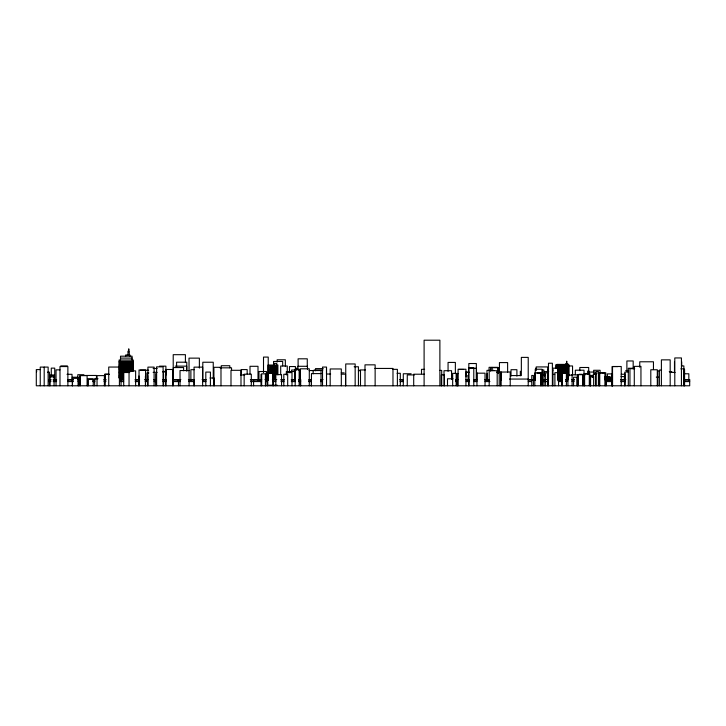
<?xml version="1.0" encoding="UTF-8"?>
<svg xmlns="http://www.w3.org/2000/svg" width="726" height="726" viewBox="0 0 726 726"><rect width="100%" height="100%" fill="white"/><g stroke="black" fill="none" stroke-linecap="round" stroke-linejoin="round"><path stroke-width="1.09" d="M128.556 349.551L128.284 351.783M128.656 350.368L128.438 351.783M120.507 358.1L132.068 358.1M119.091 361.412L133.294 361.412M119.091 362.8L133.294 362.8M119.091 364.189L133.294 364.189M119.091 365.577L133.294 365.577M60.775 365.904L67.4 365.904M569.347 365.968L572.551 365.968L572.551 374.77M681.741 365.94L683.865 365.94L683.865 385.787M159.52 366.158L165.9 366.158L165.9 371.612M175.22 366.158L186.673 366.158L186.673 370.523M617.853 366.585L612.072 366.585L612.145 385.787M354.134 366.775L358.426 366.775L358.426 385.787M119.091 366.966L133.294 366.966M268.566 366.975L277.268 366.975M556.497 367.175L568.231 367.175M220.005 367.837L231.549 367.837L231.549 370.079M268.566 368.227L277.268 368.227M469.722 368.245L476.474 368.245L476.474 380.306M568.231 368.309L556.497 368.309L556.497 366.031L568.231 366.031L568.231 375.151L566.77 375.151M634.696 368.254L628.308 368.254L628.308 385.787M119.091 368.354L133.294 368.354M153.132 368.481L157.152 368.481M374.888 368.436L392.975 368.436L392.975 385.787M323.188 368.617L315.492 368.617L315.492 370.759M634.451 368.681L629.95 368.681L629.95 385.787M680.843 368.853L684.128 368.853L684.128 385.787M392.92 369.352L397.394 369.352L397.394 385.787M424.601 369.343L421.497 369.343L421.497 373.727M268.566 369.489L277.268 369.489M458.741 369.443L463.615 369.443M557.967 369.452L568.231 369.452M40.248 369.588L36.3 369.588L36.3 385.787L689.7 385.787L689.7 379.562L684.055 379.562M194.259 369.661L190.884 369.661L190.884 380.415M59.986 369.852L56.038 369.852L56.038 385.787M119.091 369.743L133.294 369.743M314.086 369.997L322.889 369.997M359.869 369.942L365.341 369.942M296.045 370.024L291.634 370.024L291.634 372.284M298.25 370.024L300.455 370.024L300.455 380.161M661.558 370.06L659.38 370.06L659.38 385.787M140.363 370.251L148.676 370.251M439.666 370.414L441.698 370.414L441.698 385.787M493.771 370.36L486.974 370.36L486.974 380.279M189.096 370.55L180.021 370.55L180.021 385.787M309.131 370.578L321.028 370.541L321.037 385.787M557.967 370.596L568.231 370.596M625.767 370.523L627.954 370.523M268.566 370.741L277.268 370.741M358.363 370.732L360.495 370.732L360.495 385.787M659.607 370.95L657.838 370.95L657.838 385.787M119.091 371.131L133.294 371.131L133.294 360.014L119.091 360.014L119.091 378.065M163.178 371.376L166.354 371.376M548.729 371.621L544.364 371.621L544.364 375.977M669.263 371.648L671.822 371.558M557.967 371.73L568.231 371.73M162.706 371.966L165.9 371.966L165.9 375.151M268.566 371.993L277.268 371.993M496.883 372.12L510.215 371.984L510.215 385.787M628.235 372.011L624.986 372.011L624.986 385.787M47.499 372.157L49.432 372.157L49.432 385.787M465.656 372.157L469.014 372.157M497.029 372.184L499.216 372.184L499.216 385.787M129.364 372.429L123.71 372.429L123.71 385.787M153.132 372.347L157.152 372.347M469.168 372.356L466.101 372.356L466.101 376.83M670.053 372.42L675.071 372.42M119.091 372.52L129.745 372.52M341.184 372.865L344.215 372.865M557.967 372.874L568.231 372.874M601.709 372.874L605.838 372.874L605.838 385.787M148.866 372.992L146.933 372.992L146.933 380.46M597.725 373.028L604.912 373.001L604.912 385.787M536.995 373.1L541.505 373.1L541.505 380.497M277.268 373.255L268.566 373.255L268.566 365.722L277.268 365.722L277.268 374.507L272.922 374.507M397.058 373.282L400.307 373.282L400.307 385.787M562.378 373.364L566.398 373.364L566.398 385.787M321.037 373.6L311.454 373.6L311.454 385.787M456.164 373.6L458.142 373.6M584.058 373.527L589.802 373.527L589.802 375.759M411.152 373.754L403.293 373.754L403.293 385.787M684.745 373.781L688.829 373.781L688.829 380.333M119.091 373.908L123.529 373.908M593.913 373.817L596.454 373.817M612.408 373.899L607.381 373.899L607.49 379.889M330.648 374.026L326.482 374.026L326.482 368.617M557.967 374.008L562.369 374.008M566.77 374.008L568.231 374.008M109.1 374.144L104.698 374.144L104.698 380.497M341.247 374.162L345.54 374.162L345.54 385.787M424.438 374.217L413.702 374.217L413.702 385.787M621.256 374.244L624.596 374.244L624.596 380.542M66.992 374.307L72.01 374.307L72.01 380.569M109.127 374.353L105.234 374.353L105.234 385.787M552.776 374.389L554.718 374.389M579.067 374.289L582.343 374.289M83.98 374.716L77.782 374.716L77.782 378.037M240.433 374.952L244.78 374.952M414.455 374.915L407.268 374.915L407.268 385.787M444.23 374.87L441.281 374.87L441.281 385.787M571.543 374.87L577.96 374.87M584.956 374.943L582.887 374.943L582.887 385.787M557.967 375.151L562.369 375.151M119.091 375.297L123.529 375.297M543.275 375.188L545.271 375.188M85.378 375.46L96.467 375.46L96.467 378.555M510.469 375.578L521.35 375.578L521.35 357.383L528.219 357.383L528.219 385.787M272.922 375.759L275.1 375.759M465.847 375.823L468.107 375.823L468.107 380.252M557.967 376.286L562.369 376.286M566.77 376.286L568.231 376.286M591.899 376.485L593.687 376.485M621.048 376.594L624.396 376.594L624.396 379.662M119.091 376.676L123.529 376.676M605.112 376.776L610.13 376.776L610.13 380.152M50.112 376.894L54.06 376.894M272.922 376.939L275.1 376.939M605.076 377.13L609.904 377.13L609.904 379.889L605.076 379.889M656.286 377.121L658.464 377.121M557.967 377.429L562.369 377.429M566.77 377.429L568.231 377.429M119.064 377.711L121.061 377.711L121.061 385.787M605.076 377.683L609.904 377.683M209.986 378.001L214.161 378.001L214.161 385.787M123.529 378.065L120.87 378.065L120.87 361.412M272.922 378.128L275.1 378.128M605.076 378.237L609.904 378.237M95.297 378.473L97.375 378.473M557.967 378.564L562.369 378.564M566.77 378.564L568.231 378.564M98.037 378.763L94.652 378.763L94.652 385.787M453.033 378.781L447.497 378.781L447.497 385.787M605.076 378.781L609.904 378.781M500.677 379.063L501.539 379.063M509.489 379.063L528.219 379.063M121.369 379.135L123.447 379.135M605.076 379.335L609.904 379.335M93.264 379.462L88.318 379.462L88.318 385.787M48.706 379.562L50.956 379.562M53.216 379.562L56.601 379.562M67.872 379.562L73.517 379.562M77.936 379.562L80.287 379.562M92.456 379.562L94.943 379.562M103.972 379.562L105.942 379.562M121.324 379.562L123.556 379.562M135.127 379.562L139.573 379.562M144.783 379.562L148.168 379.562M153.812 379.562L156.244 379.562M162.833 379.562L166.245 379.562M172.915 379.562L180.874 379.562M188.406 379.562L194.368 379.562M202.109 379.562L206.021 379.562M250.307 379.562L261.696 379.562M265.008 379.562L268.23 379.562M272.377 379.562L276.751 379.562M280.926 379.562L284.057 379.562M291.326 379.562L295.491 379.562M298.604 379.562L300.682 379.562L300.682 385.787M309.203 379.562L311.436 379.562L311.327 385.787M320.475 379.562L323.016 379.562M399.835 379.562L403.384 379.562M455.647 379.562L457.915 379.562M465.756 379.562L469.413 379.562M473.597 379.562L476.964 379.562M485.032 379.562L489.505 379.562M528.219 379.562L535.008 379.562M541.569 379.562L548.248 379.562M557.622 379.562L562.151 379.562M565.545 379.562L568.195 379.562M571.489 379.562L574.212 379.562M605.257 379.562L611.755 379.562L611.755 385.787M620.784 379.562L625.821 379.562M562.369 379.707L557.967 379.707L557.967 366.031M568.231 379.707L566.77 379.707L566.77 366.031M48.706 380.079L50.956 380.079M53.216 380.079L56.601 380.079M67.872 380.079L73.517 380.079M78.027 380.079L80.287 380.079M92.692 380.079L94.943 380.079M103.972 380.079L105.942 380.079M120.443 380.079L123.665 380.079M135.127 380.079L139.573 380.079M145.127 380.079L147.351 380.079M154.021 380.079L156.244 380.079M162.914 380.079L166.245 380.079M172.915 380.079L180.493 380.079M188.824 380.079L194.16 380.079L194.16 385.787M202.736 380.079L206.021 380.079M250.642 380.079L261.65 380.079M266.052 380.079L267.168 380.079M272.903 380.079L275.853 380.079M280.935 380.079L284.057 380.079M291.326 380.079L295.482 380.079M298.604 380.079L300.682 380.079M308.477 380.079L311.327 380.079M320.475 380.079L321.582 380.079M400.017 380.079L403.384 380.079M455.483 380.079L457.543 380.079M466.174 380.079L469.413 380.079M473.724 380.079L476.964 380.079M485.032 380.079L489.505 380.079M528.219 380.079L535.008 380.079M541.787 380.079L545.181 380.079M557.622 380.079L562.151 380.079M565.545 380.079L567.714 380.079M572.043 380.079L574.212 380.079M606.137 380.079L611.755 380.079M620.784 380.079L625.304 380.079M684.055 380.079L689.7 380.079M565.545 381.44L567.687 381.44M571.961 381.44L574.157 381.44M48.706 381.577L50.956 381.577M53.216 381.577L56.601 381.577M67.872 381.577L73.517 381.577M78.027 381.577L80.287 381.577M92.692 381.577L94.943 381.577M103.972 381.577L105.942 381.577M120.443 381.577L123.665 381.577M135.127 381.577L139.573 381.577M145.127 381.577L147.351 381.577M154.021 381.577L156.244 381.577M162.914 381.577L166.245 381.577M172.915 381.577L180.493 381.577M188.824 381.577L194.16 381.577M202.736 381.577L206.021 381.577M250.642 381.577L261.65 381.577M266.052 381.577L267.168 381.577M272.903 381.577L275.853 381.577M280.935 381.577L284.057 381.577M291.326 381.577L295.482 381.577M298.604 381.577L300.682 381.577M308.477 381.577L311.327 381.577M320.475 381.577L321.582 381.577M400.017 381.577L403.384 381.577M455.483 381.577L457.543 381.577M466.174 381.577L469.413 381.577M473.724 381.577L476.964 381.577M485.032 381.577L489.905 381.577M528.219 381.577L531.559 381.577M541.569 381.577L548.248 381.577M558.258 381.577L561.597 381.577M606.137 381.586L611.755 381.586M620.784 381.586L625.304 381.586M684.055 381.586L689.7 381.586M268.566 385.225L277.268 385.225M684.582 369.489L684.582 385.787M681.696 361.775L681.696 366.14M681.433 385.787L681.433 357.945L674.79 357.945L674.79 385.787M674.481 361.775L674.481 372.683M670.18 385.787L670.18 359.86L661.395 359.86L661.395 385.787M657.302 385.787L657.302 369.761L650.795 369.761L650.795 385.787M653.454 369.425L653.454 361.784L639.76 361.784L639.76 367.238M640.949 385.787L640.949 366.367L634.288 366.367L634.288 385.787M633.181 368.862L633.181 360.967L626.883 360.967L626.883 371.122M624.759 373.119L624.759 385.787M621.229 385.787L621.229 366.494L612.526 366.494L612.526 385.787M612.499 373.681L612.499 385.787M612.009 375.378L612.009 385.787M611.247 379.562L611.247 380.079M609.686 377.13L609.686 379.889M609.468 377.13L609.468 379.889M609.25 377.13L609.25 379.889M609.032 377.13L609.032 379.889M608.805 377.13L608.805 379.889M608.588 377.13L608.588 379.889M608.37 377.13L608.37 379.889M608.152 377.13L608.152 379.889M607.934 377.13L607.934 379.889M607.707 377.13L607.707 379.889M607.272 377.13L607.272 379.889M607.054 377.13L607.054 379.889M606.836 377.13L606.836 379.889M606.618 377.13L606.618 380.233M606.392 377.13L606.392 379.889M606.174 377.13L606.174 379.889M606.137 379.562L606.137 385.787M605.956 377.13L605.956 379.889M605.52 377.13L605.52 379.889M605.293 377.13L605.293 379.889M600.084 373.6L600.084 370.278L593.659 370.278L593.659 372.492M599.703 373.028L599.703 385.787M599.504 373.001L599.504 385.787M598.424 385.787L598.424 371.53L596.227 371.53L596.227 385.787M595.492 385.787L595.492 373.999L593.342 373.999L593.342 377.221M595.347 374.18L595.347 372.066L588.84 372.066L588.84 374.18M593.641 385.787L593.641 376.903L590.574 376.903L590.574 385.787M592.507 377.502L592.507 375.433L590.302 375.433L590.302 385.787M590.174 375.478L590.174 385.787M589.312 385.787L589.312 374.062L584.611 374.062L584.611 385.787M588.967 374.516L588.967 371.131L587.661 371.131L587.661 374.516M588.695 371.803L588.695 367.492L579.829 367.492L579.829 370.723M584.439 375.306L584.439 385.787M584.013 374.652L584.013 370.206L575.328 370.206L575.328 374.652M583.187 385.787L583.187 374.68L577.778 374.68L577.778 385.787M578.105 375.061L578.105 385.787M577.406 375.542L577.406 385.787M576.961 385.787L576.961 377.239L573.576 377.239L573.576 385.787M572.115 385.787L572.115 375.16L567.913 375.16L567.913 385.787M569.075 375.896L569.075 364.897L555.662 364.897L555.662 368.2M567.923 364.897L567.923 363.735L565.454 363.735L565.454 364.897M566.743 363.735L566.743 361.194L566.434 363.735M565.3 366.031L565.3 372.874M564.592 364.897L564.592 364.398L556.942 364.398L556.942 364.897M563.83 366.031L563.83 372.874M562.369 366.031L562.378 385.787M561.57 375.487L561.597 385.787M560.899 366.031L560.899 379.707M559.428 366.031L559.428 379.707M558.566 385.787L558.566 372.665L554.9 372.665L554.9 385.787M558.285 371.739L558.285 380.388M557.686 373.119L557.686 368.173L552.813 368.173L552.813 370.378M552.949 369.824L552.949 385.787M552.377 385.787L552.377 363.227L548.475 363.227L548.475 385.787M548.066 369.824L548.066 385.787M547.74 372.474L547.74 366.929L536.205 366.929L536.205 370.26M547.468 385.787L547.468 372.874L545.326 372.874L545.326 385.787M543.883 385.787L543.883 369.997L542.494 369.997L542.494 385.787M542.277 375.188L542.277 380.488M542.023 380.27L542.023 369.235L535.253 369.235L535.253 380.27M541.324 375.142L541.324 385.787M540.571 385.787L540.571 372.874L534.79 372.874L534.79 385.787M535.842 368.182L535.842 370.387M533.401 385.787L533.401 375.478L531.759 375.478L531.759 385.787M520.333 371.231L520.333 375.705M516.903 376.132L516.903 369.697L511.022 369.697L511.022 376.132M507.619 372.529L507.619 362.583L499.443 362.583L499.443 372.529M501.076 372.12L501.076 380.533M500.931 371.984L500.931 385.787M500.677 375.578L500.677 385.787M498.39 373.355L498.39 367.701L490.594 367.701L490.594 371.095M497.782 372.783L497.782 367.356L489.079 367.32L489.079 370.578M497.183 385.787L497.183 370.714L489.188 370.714L489.188 385.787M492.037 367.356L492.037 370.614M487.137 373.482L487.137 380.197M485.032 385.787L485.032 373.173L476.964 373.173L476.964 385.787M476.782 372.302L476.782 380.17M476.347 380.224L476.347 363.526L468.824 363.526L468.824 380.224M473.779 385.787L473.779 367.792L468.66 367.792L468.66 385.787M468.996 380.932L468.996 385.787M465.929 385.787L465.929 369.244L458.088 369.244L458.088 385.787M457.634 379.562L457.634 380.079M457.552 373.345L457.543 385.787M457.135 378.074L457.135 385.787M456.681 373.799L456.681 380.342M456.155 385.787L456.155 373.355L452.661 373.355L452.661 385.787M455.365 373.554L455.365 362.428L448.06 362.428L448.06 371.331M451.554 379.326L451.554 370.705L444.013 370.705L444.013 385.787M444.448 374.698L444.448 385.787M439.883 385.787L439.883 340.204L424.102 340.204L424.102 385.787M375.133 385.787L375.133 364.842L364.996 364.842L364.996 385.787M355.159 385.787L355.159 363.962L345.739 363.962L345.739 385.787M341.32 385.787L341.32 368.962L330.185 368.962L330.185 385.787M326.528 385.787L326.528 367.066L322.525 367.066L322.525 385.787M313.142 370.541L313.16 373.836M309.303 385.787L309.303 368.808L300.319 368.808L300.319 385.787M307.488 369.543L307.488 366.294L297.86 366.294L297.86 369.543M307.279 366.684L307.279 358.816L298.105 358.816L298.105 366.684M299.656 379.562L299.656 380.079M299.157 385.787L299.157 369.225L295.183 369.225L295.183 385.787M296.789 367.973L296.789 370.206M295.418 371.077L295.418 366.548L289.483 366.548L289.483 372.202M294.711 380.306L294.711 371.54L286.325 371.54L286.325 374.825M291.997 385.787L291.997 372.61L286.77 372.61L286.77 374.807M287.687 385.787L287.687 374.262L283.812 374.262L283.812 385.787M287.26 372.592L287.26 366.004L280.699 366.004L280.699 374.798M285.345 366.566L285.345 359.787L277.15 359.787L277.15 362.047M282.686 365.877L282.686 361.448L273.548 361.448L273.548 365.877M281.552 385.787L281.552 374.598L275.826 374.598L275.826 385.787M277.895 374.879L277.895 365.042L267.948 365.042L267.948 380.333M276.724 365.042L276.724 363.381L274.047 363.381L274.047 365.042M275.1 365.722L275.1 379.308L272.922 379.308L272.922 365.722M273.239 374.68L273.239 385.787M272.967 385.787L272.967 373.028L267.758 373.028L267.758 385.787M270.744 365.722L270.744 373.255M268.23 380.27L268.23 357.083L263.511 357.083L263.511 372.538M267.213 379.562L267.213 380.079M267.168 379.562L267.168 385.787M266.433 380.297L266.433 371.512L258.982 371.512L258.982 380.297M265.634 385.787L265.634 373.826L261.659 373.826L261.659 385.787M265.435 374.326L265.435 385.787M261.024 374.326L261.024 385.787M258.002 380.379L258.002 366.303L250.007 366.303L250.007 373.881M253.583 380.079L253.583 385.787M251.314 385.787L251.314 374.189L244.154 374.189L244.154 385.787M247.167 373.899L247.167 369.579L241.195 369.579L241.195 374.979M240.996 385.787L240.996 370.305L230.995 370.305L230.995 385.787M229.797 367.837L229.797 365.722L221.285 365.722L221.285 367.837M220.985 385.787L220.985 367.311L213.907 367.311L213.907 385.787M213.244 379.063L213.244 362.238L202.808 362.238L202.808 380.179M210.422 385.787L210.422 372.093L205.803 372.093L205.803 385.787M202.636 385.787L202.636 367.138L194.051 367.138L194.051 385.787M199.378 368.091L199.378 358.136L189.014 358.136L189.096 385.787M186.791 371.186L186.791 362.192L176.59 362.192L176.59 366.694M185.411 362.455L185.411 354.687L173.215 354.687L173.215 380.233M183.605 370.777L183.605 367.565L173.342 367.565L173.342 380.424M178.469 379.562L178.469 385.787M177.498 379.562L177.498 380.079M172.997 385.787L172.997 369.489L166.109 369.489L166.109 385.787M172.87 374.253L172.87 385.787M165.464 374.253L165.464 385.787M163.495 373.581L163.495 385.787M163.105 385.787L163.105 366.848L156.625 366.848L156.625 385.787M155.636 373.581L155.636 385.787M154.075 385.787L154.121 367.12L147.922 367.12L147.922 385.787M147.705 375.623L147.705 385.787M145.563 385.787L145.563 369.97L139.038 369.97L139.038 385.787M145.418 375.977L145.418 385.787M138.911 375.977L138.911 385.787M135.626 385.787L135.626 370.877L129.046 370.877L129.046 385.787M132.404 361.412L132.404 371.131M132.068 360.014L132.068 356.185L120.507 356.185L120.507 360.014M131.524 361.412L131.524 371.131M130.635 361.412L130.635 371.131M129.954 356.185L129.954 354.96L125.689 354.96L125.689 356.185M129.745 361.412L129.745 371.131M129.282 354.96L129.282 351.783L127.985 351.783L127.985 354.96M128.856 361.412L128.856 372.52M128.656 351.783L128.783 348.843L128.556 351.783M127.967 361.412L127.967 372.52M127.086 361.412L127.086 372.52M126.197 361.412L126.197 372.52M125.308 361.412L125.308 372.52M124.418 361.412L124.418 372.52M123.529 361.412L123.529 379.453M122.649 361.412L122.649 379.453M121.759 361.412L121.759 379.453M119.981 361.412L119.981 378.065M119.409 385.787L119.409 367.047L108.737 367.047L108.737 385.787M104.39 385.787L104.39 375.614L97.039 375.614L97.039 385.787M93.264 385.787L93.264 378.763L87.528 378.763L87.528 385.787M87.111 385.787L87.111 375.641L80.096 375.641L80.096 385.787M79.933 375.95L79.933 385.787M78.58 379.644L78.58 385.787L78.644 378.337L72.491 378.337L72.473 385.787M78.072 385.787L78.072 377.23L72.355 377.23L72.355 385.787M67.872 385.787L67.872 366.557L59.986 366.557L59.986 385.787M54.731 380.27L54.731 368.127L51.274 368.127L51.274 374.752M54.06 385.787L54.06 374.97L50.112 374.97L50.112 385.787M53.452 376.894L53.452 375.587L50.775 375.587L50.775 376.894M48.143 385.787L48.143 367.093L40.248 367.093L40.248 385.787M44.195 367.093L44.195 385.787M36.636 370.732L36.636 371.848"/></g></svg>
